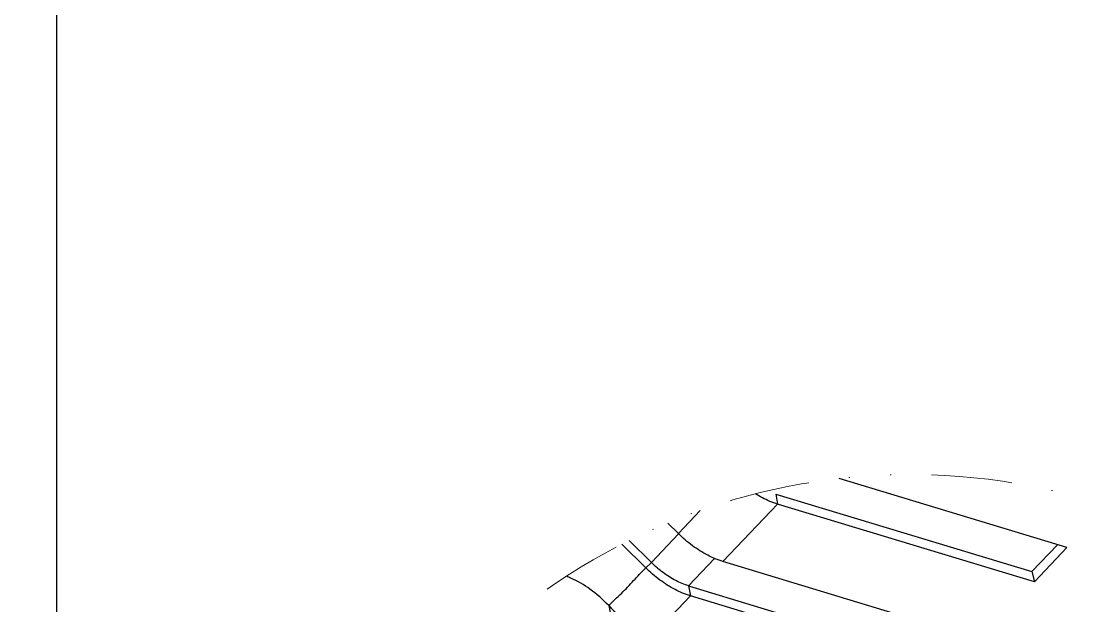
# Model space of a CAD drawing. Header units: millimetres. Extents: x 10368 to 13229, y -13270 to -11269.
# Drawn here: x 12560.3 to 12675.9, y -12347.3 to -12283 of the extents above; entities that cross this region are included whole.
import ezdxf

# ---------------------------------------------------------------- set-up
doc = ezdxf.new("R2010")
doc.units = ezdxf.units.MM
doc.linetypes.add('DIVIDE', pattern=[31.75, 12.7, -6.35, 0, -6.35, 0, -6.35])
doc.layers.add('hatch', color=56, linetype='Continuous', lineweight=9)

# ---------------------------------------------------------------- blocks, each defined once
blk = doc.blocks.new('u59')
at = {"color": 7, "linetype": 'Continuous'}
for p, q in [((-97.9, 90.534), (-69.67, 81.987)), ((-69.48, 80.884), (-97.615, 89.403)), ((-101.491, 86.765), (-73.261, 78.217)), ((-65.594, 86.266), (-69.67, 81.987)), ((-60.691, 83.056), (-61.241, 85.77)), ((-69.48, 80.884), (-69.67, 81.987)), ((-111.091, 76.686), (-107.501, 80.455)), ((-107.216, 79.324), (-107.501, 80.455)), ((-107.501, 80.455), (-79.271, 71.907)), ((-72.37, 77.849), (-69.48, 80.884)), ((-110.033, 76.365), (-107.216, 79.324)), ((-79.08, 70.805), (-107.216, 79.324)), ((-65.388, 78.32), (-64.76, 78.91)), ((-64.76, 78.91), (-62.141, 76.314)), ((-73.261, 78.217), (-79.271, 71.907)), ((-68.385, 75.174), (-65.388, 78.32)), ((-65.388, 78.32), (-62.952, 75.906)), ((-111.091, 76.686), (-86.053, 69.104)), ((-68.351, 75.141), (-70.757, 72.614)), ((-68.351, 75.141), (-67.183, 73.983)), ((-79.08, 70.805), (-79.271, 71.907))]:
    blk.add_line(p, q, dxfattribs=at)
blk.add_ellipse((-64.288, 79.82), major_axis=(-5.613, 5.847), ratio=0.5968302, start_param=-1.5901468, end_param=-0.8157401, dxfattribs=at)
for points, start_tangent, end_tangent in [([(-60.691, 83.056), (-62.088, 81.716), (-63.424, 80.313), (-64.76, 78.91)], (-0.6896984, -0.7240967), (-0.6896984, -0.7240967)), ([(-69.67, 81.987), (-67.989, 81.293), (-66.317, 80.245), (-64.76, 78.91)], (0.9570884, -0.2897962), (0.7102197, -0.7039801)), ([(-69.48, 80.884), (-68.079, 80.306), (-66.685, 79.433), (-65.388, 78.32)], (0.9570884, -0.2897962), (0.7102197, -0.7039801)), ([(-73.261, 78.217), (-71.58, 77.523)], (0.9570884, -0.2897962), (0.8875007, -0.4608064)), ([(-71.58, 77.523), (-69.907, 76.476), (-68.351, 75.141)], (0.8875007, -0.4608064), (0.7102197, -0.7039801))]:
    blk.add_spline(points, degree=3, dxfattribs=dict(at, start_tangent=start_tangent, end_tangent=end_tangent))
for points, knots in [([(-60.691, 83.056), (-60.062, 82.395), (-58.763, 81.257), (-57.12, 80.285), (-56.21, 79.9), (-56.04, 79.834)], [0, 0, 0, 0, 0.8108292, 1.5246983, 1.6868042, 1.6868042, 1.6868042, 1.6868042]), ([(-79.271, 71.907), (-78.691, 71.732), (-77.859, 71.38), (-77.078, 70.936), (-76.83, 70.784)], [0, 0, 0, 0, 0.53886541, 0.79723016, 0.79723016, 0.79723016, 0.79723016])]:
    blk.add_open_spline(points, degree=3, knots=knots, dxfattribs=at)
at = {"layer": 'Defpoints', "color": 2}
for points in [[(-665.275, 940.793), (0, 940.793), (0, 0), (-665.275, 0)], [(0, 0), (665.275, 0), (665.275, 940.793), (0, 940.793)]]:
    blk.add_lwpolyline(points, close=True, dxfattribs=at)
at = {"layer": 'hatch', "color": 4, "linetype": 'DIVIDE', "ltscale": 0.7}
blk.add_arc((-93.908, 138.418), 69.758, 187.15403, 151.4451, dxfattribs=at)

msp = doc.modelspace()

# ---------------------------------------------------------------- block references
at = {"rotation": 180}
msp.add_blockref('u59', (12564.2, -12264.16), dxfattribs=at)

doc.saveas('drawing.dxf')
